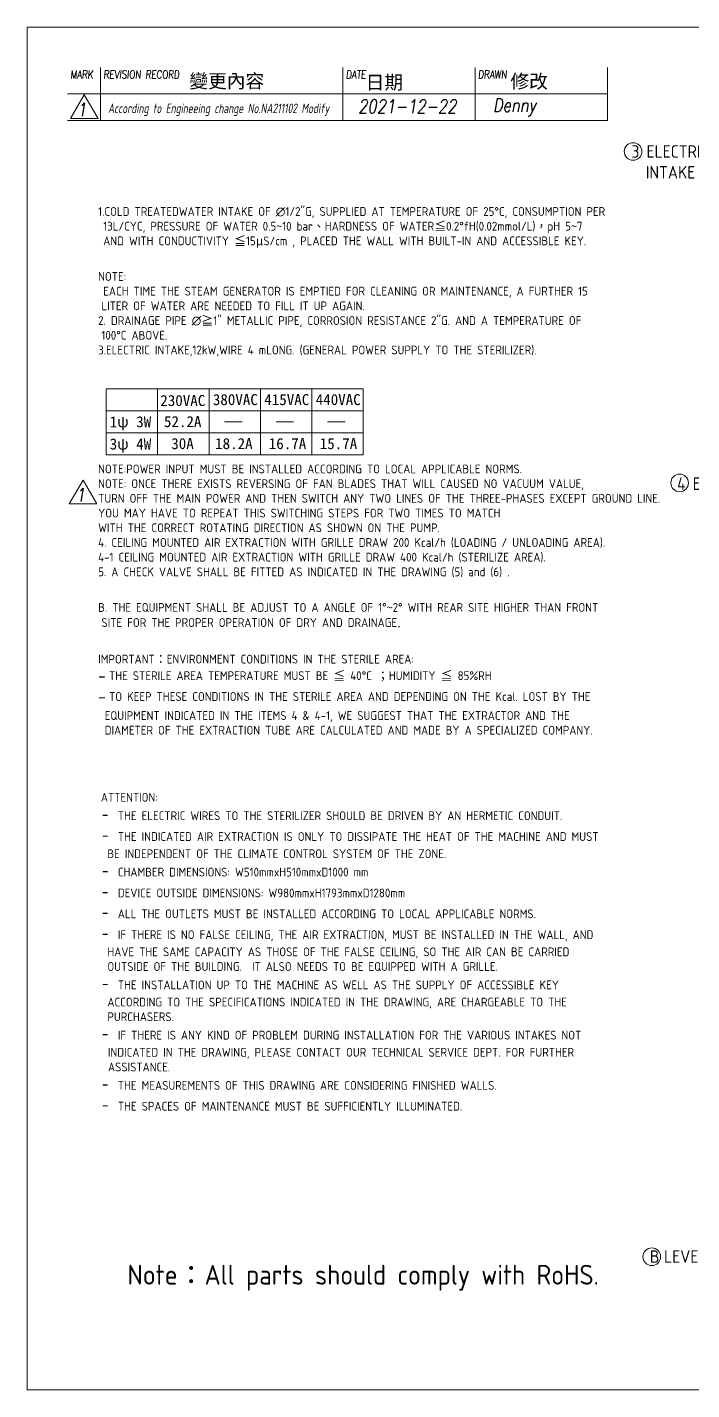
# Model space of a CAD drawing. Header units: millimetres. Extents: x -7990 to 28333, y -89 to 15902.
# Drawn here: x 15148 to 19671, y -89 to 9181 of the extents above; entities that cross this region are included whole.
import ezdxf

# ---------------------------------------------------------------- set-up
doc = ezdxf.new("R2010")
doc.units = ezdxf.units.MM
doc.header["$MEASUREMENT"] = 0
doc.layers.get('0').update_dxf_attribs({"lineweight": 25})
for name, color, linetype, lineweight in [('D', 3, 'Continuous', 13), ('F', 7, 'Continuous', 15), ('T', 4, 'Continuous', 15)]:
    doc.layers.add(name, color=color, linetype=linetype, lineweight=lineweight)
doc.styles.get("Standard").update_dxf_attribs({"font": 'KAIU.TTF'})
doc.styles.add('STU25', font='isocp2.shx')
doc.styles.add('Text', font='romans.shx', dxfattribs={"width": 0.8, "oblique": 10})

msp = doc.modelspace()

# ---------------------------------------------------------------- linework, layer by layer
at = {"layer": 'D'}
for p, q in [((15685.174, 6721.464), (15685.174, 6271.464)), ((15685.174, 6721.464), (17435.174, 6721.464)), ((16035.174, 6721.464), (16035.174, 6271.464)), ((16385.174, 6721.464), (16385.174, 6271.464)), ((16735.174, 6721.464), (16735.174, 6271.464)), ((17085.174, 6721.464), (17085.174, 6271.464)), ((17435.174, 6721.464), (17435.174, 6271.464)), ((15685.174, 6571.464), (17435.174, 6571.464)), ((15685.174, 6421.464), (17435.174, 6421.464)), ((15685.174, 6271.464), (17435.174, 6271.464))]:
    msp.add_line(p, q, dxfattribs=at)
at = {"layer": 'D', "color": 11}
for p, q in [((16491.449, 6496.464), (16611.131, 6496.464)), ((16841.449, 6496.464), (16961.131, 6496.464)), ((17191.449, 6496.464), (17311.131, 6496.464))]:
    msp.add_line(p, q, dxfattribs=at)
at = {"layer": 'D'}
for centre in [(19271.546, 8336.136), (19588.606, 6081.231), (19399.046, 816.636)]:
    msp.add_circle(centre, 60, dxfattribs=at)
at = {"layer": 'F', "color": 7}
for p, q in [((15646.714, 8907.393), (15646.714, 8547.393)), ((17296.864, 8547.393), (17296.864, 8907.393)), ((18196.864, 8547.393), (18196.864, 8907.393)), ((19096.864, 8547.393), (19096.864, 8907.393)), ((19096.864, 8727.393), (15421.714, 8727.393)), ((15421.714, 8547.393), (19096.864, 8547.393))]:
    msp.add_line(p, q, dxfattribs=at)
at = {"layer": 'F'}
msp.add_line((19096.864, 8907.393), (19096.864, 8547.393), dxfattribs=at)
at = {"layer": 'F', "color": 6}
msp.add_lwpolyline([(15147.693, 9181.415), (15147.693, -88.585), (28332.693, -88.585), (28332.693, 9181.415)], close=True, dxfattribs=at)
msp.add_lwpolyline([(15147.693, 9181.415), (15147.693, -88.585), (28332.693, -88.585), (28332.693, 9181.415)], close=True, dxfattribs=at)
at = {"layer": 'F', "color": 7}
for points in [[(15535.93, 8721.724), (15442.439, 8559.793), (15629.421, 8559.793)], [(15527.385, 6100.602), (15433.895, 5938.672), (15620.876, 5938.672)]]:
    msp.add_lwpolyline(points, close=True, dxfattribs=at)

# ---------------------------------------------------------------- texts
at = {"lineweight": -3}
for s, p in [('變更內容', (16251.048, 8768.609)), ('日期', (17451.21, 8759.709)), ('修改', (18436.688, 8766.829))]:
    msp.add_text(s, height=93.4085, dxfattribs=at).set_placement(p)
at = {"layer": 'D', "color": 11, "char_height": 85, "attachment_point": 1}
for s, insert in [('{\\Fisocp2.shx;\\C3;3 ELECTRIC\\P  INTAKE BOX}', (19261.007, 8378.727)), ('{\\Fisocp2.shx;\\C3;4 EXHAUST FAN MOTOR}', (19571.531, 6118.534))]:
    msp.add_mtext(s, dxfattribs=dict(at, insert=insert))
at = {"layer": 'D', "color": 11, "attachment_point": 1, "style": 'STU25'}
for s, insert, char_height in [('{\\A1;}\\P{\\A1;\\fArial|b0|i0|c0|p34;\\H0.77297x;}\\P{\\A1;\\Fisocp2.shx;\\H0.70487x;1.COLD TREATEDWATER INTAKE OF ∅1/2"G, SUPPLIED AT TEMPERATURE OF 25°C, CONSUMPTION PER }\\P{\\A1;\\Fisocp2.shx;\\H0.70487x; 13L/CYC, PRESSURE OF WATER 0.5}{\\A1;\\f細明體|b0|i0|c136|p49;\\H0.70487x;~}{\\A1;\\Fisocp2.shx;\\H0.70487x;10 bar}{\\A1;\\f標楷體|b0|i0|c136|p65;\\H0.70487x;、}{\\A1;\\Fisocp2.shx;\\H0.70487x;HARDNESS OF WATER}{\\A1;\\f標楷體|b0|i0|c136|p65;\\H0.70487x;≦}{\\A1;\\Fisocp2.shx;\\H0.70487x;0.2°fH(0.02mmol/L)}{\\A1;\\f標楷體|b0|i0|c136|p65;\\H0.70487x;，}{\\A1;\\Fisocp2.shx;\\H0.70487x;pH 5}{\\A1;\\f細明體|b0|i0|c136|p49;\\H0.70487x;~}{\\A1;\\Fisocp2.shx;\\H0.70487x;7}\\P{\\A1;\\Fisocp2.shx;\\H0.70487x; AND WITH CONDUCTIVITY }{\\A1;\\f標楷體|b0|i0|c136|p65;\\H0.70487x;≦}{\\A1;\\Fisocp2.shx;\\H0.70487x;15}{\\A1;\\f細明體|b0|i0|c136|p49;\\H0.70487x;μ}{\\A1;\\Fisocp2.shx;\\H0.70487x;S/cm , PLACED THE WALL WITH BUILT-IN AND ACCESSIBLE KEY.}\\P{\\A1;\\Fisocp2.shx;\\H0.70487x;}\\P{\\A1;\\Fisocp2.shx;\\H0.70487x;NOTE:}\\P{\\A1;\\Fisocp2.shx;\\H0.70487x; EACH TIME THE STEAM GENERATOR IS EMPTIED FOR CLEANING OR MAINTENANCE, A FURTHER 15 }\\P{\\A1;\\F???;\\H0.70487x; }{\\A1;\\Fisocp2.shx;\\H0.70487x;LITER OF WATER ARE NEEDED TO FILL IT UP AGAIN.}\\P{\\A1;\\Fisocp2.shx;\\H0.70487x;2. DRAINAGE PIPE ∅}{\\A1;\\f標楷體|b0|i0|c136|p65;\\H0.70487x;≧}{\\A1;\\Fisocp2.shx;\\H0.70487x;1" METALLIC PIPE, CORROSION RESISTANCE 2"G. AND A TEMPERATURE OF }\\P{\\A1;\\F???;\\H0.70487x; }{\\A1;\\Fisocp2.shx;\\H0.70487x;100°C ABOVE.}\\P{\\A1;\\Fisocp2.shx;\\H0.70487x;3.ELECTRIC INTAKE,12kW,WIRE 4 mLONG. (GENERAL POWER SUPPLY TO THE STERILIZER).}\\P{\\A1;\\Fisocp2.shx;\\H0.70487x;}\\P{\\A1;\\Fisocp2.shx;\\H0.70487x;}\\P{\\A1;\\Fisocp2.shx;\\H0.70487x;}\\P{\\A1;\\Fisocp2.shx;\\H0.70487x;}\\P{\\A1;\\Fisocp2.shx;\\H0.70487x;}\\P{\\A1;\\Fisocp2.shx;\\H0.70487x;NOTE:POWER INPUT MUST BE INSTALLED ACCORDING TO LOCAL APPLICABLE NORMS.}\\P{\\A1;\\H0.70487x;NOTE: ONCE THERE EXISTS REVERSING OF FAN BLADES THAT WILL CAUSED NO VACUUM VALUE, }\\P{\\A1;\\H0.70487x;TURN OFF THE MAIN POWER AND THEN SWITCH ANY TWO LINES OF THE THREE-PHASES EXCEPT GROUND LINE. }\\P{\\A1;\\H0.70487x;YOU MAY HAVE TO REPEAT THIS SWITCHING STEPS FOR TWO TIMES TO MATCH }\\P{\\A1;\\H0.70487x;WITH THE CORRECT ROTATING DIRECTION AS SHOWN ON THE PUMP.}{\\A1;\\H1.00000x; }\\P{\\A1;\\Fisocp2.shx;\\H0.70487x;4. CEILING MOUNTED AIR EXTRACTION WITH GRILLE DRAW 200 Kcal/h (LOADING / UNLOADING AREA).}\\P{\\A1;\\Fisocp2.shx;\\H0.70487x;4-1 CEILING MOUNTED AIR EXTRACTION WITH GRILLE DRAW 400 Kcal/h (STERILIZE AREA).}\\P{\\A1;\\Fisocp2.shx;\\H0.70487x;5. A CHECK VALVE SHALL BE FITTED AS INDICATED IN THE DRAWING (5) and (6) .}\\P{\\A1;\\Fisocp2.shx;\\H0.70487x;}\\P{\\A1;\\Fisocp2.shx;\\H0.70487x;B. THE EQUIPMENT SHALL BE ADJUST TO A ANGLE OF 1°}{\\A1;\\f細明體|b0|i0|c136|p49;\\H0.70487x;~}{\\A1;\\Fisocp2.shx;\\H0.70487x;2° WITH REAR SITE HIGHER THAN FRONT }\\P{\\A1;\\F???;\\H0.70487x; }{\\A1;\\Fisocp2.shx;\\H0.70487x;SITE FOR THE PROPER OPERATION OF DRY AND DRAINAGE}{\\A1;\\fArial|b0|i0|c0|p34;\\H0.77324x;.}\\P{\\A1;\\fArial|b0|i0|c0|p34;\\H0.77324x;}\\P{\\A1;\\Fisocp2.shx;\\H0.70512x;IMPORTANT}{\\A1;\\f標楷體|b0|i0|c136|p65;\\H0.70512x;：}{\\A1;\\Fisocp2.shx;\\H0.70512x;ENVIRONMENT CONDITIONS IN THE STERILE AREA:}\\P{\\A1;\\Fisocp2.shx;\\H1.00000x;-}{\\A1;\\F???;\\H0.70420x; }{\\A1;\\Fisocp2.shx;\\H0.70420x;THE STERILE AREA TEMPERATURE MUST BE }{\\A1;\\f標楷體|b0|i0|c136|p65;\\H0.70420x;≦}{\\A1;\\Fisocp2.shx;\\H0.70420x; 40°C }{\\A1;\\f標楷體|b0|i0|c136|p65;\\H0.70420x;；}{\\A1;\\Fisocp2.shx;\\H0.70420x;HUMIDITY }{\\A1;\\f標楷體|b0|i0|c136|p65;\\H0.70420x;≦}{\\A1;\\Fisocp2.shx;\\H0.70420x; 85%RH}\\P{\\A1;\\Fisocp2.shx;\\H1.00000x;-}{\\A1;\\F???;\\H0.70420x; }{\\A1;\\Fisocp2.shx;\\H0.70420x;TO KEEP THESE CONDITIONS IN THE STERILE AREA AND DEPENDING ON THE Kcal. LOST BY THE }\\P{\\A1;\\F???;\\H0.70420x;  }{\\A1;\\Fisocp2.shx;\\H0.70420x;EQUIPMENT INDICATED IN THE ITEMS 4 & 4-1, WE SUGGEST THAT THE EXTRACTOR AND THE }\\P{\\A1;\\F???;\\H0.70420x;  }{\\A1;\\Fisocp2.shx;\\H0.70420x;DIAMETER OF THE EXTRACTION TUBE ARE CALCULATED AND MADE BY A SPECIALIZED COMPANY.}', (15630.436, 8241.727), 85.129463), ('{\\f標楷體|b0|i0|c136|p65;230VAC}', (16053.417, 6679.513), 75), ('{\\f標楷體|b0|i0|c136|p65;380VAC}', (16411.301, 6685.699), 75), ('{\\f標楷體|b0|i0|c136|p65;415VAC}', (16761.301, 6685.699), 75), ('{\\f標楷體|b0|i0|c136|p65;440VAC}', (17111.301, 6685.699), 75), ('{\\f標楷體|b0|i0|c136|p65;1ψ 3W}', (15708.982, 6534.547), 75), ('{\\f標楷體|b0|i0|c136|p65;52.2A}', (16078.36, 6536.144), 75), ('{\\f標楷體|b0|i0|c136|p65;3ψ 4W}', (15708.982, 6383.475), 75), ('{\\f標楷體|b0|i0|c136|p65;30A}', (16128.358, 6386.144), 75), ('{\\f標楷體|b0|i0|c136|p65;18.2A}', (16426.673, 6386.144), 75), ('{\\f標楷體|b0|i0|c136|p65;16.7A}', (16791.836, 6386.144), 75), ('{\\f標楷體|b0|i0|c136|p65;15.7A}', (17138.967, 6386.144), 75), ('\\PATTENTION:\\P{\\f標楷體|b0|i0|c136|p65;\\H1.42x;- }THE ELECTRIC WIRES TO THE STERILIZER SHOULD BE DRIVEN BY AN HERMETIC CONDUIT.  \\P{\\f標楷體|b0|i0|c136|p65;\\H1.42x;- }THE INDICATED AIR EXTRACTION IS ONLY TO DISSIPATE THE HEAT OF THE MACHINE AND MUST \\P{\\f???|b0|i0|c0|p65;  }BE INDEPENDENT OF THE CLIMATE CONTROL SYSTEM OF THE ZONE.\\P{\\f標楷體|b0|i0|c136|p65;\\H1.42x;- }CHAMBER DIMENSIONS: W510mmxH510mmxD1000 mm\\P{\\f標楷體|b0|i0|c136|p65;\\H1.42x;- }DEVICE OUTSIDE DIMENSIONS: W980mmxH1793mmxD1280mm\\P{\\f標楷體|b0|i0|c136|p65;\\H1.42x;- }ALL THE OUTLETS MUST BE INSTALLED ACCORDING TO LOCAL APPLICABLE NORMS.\\P{\\f標楷體|b0|i0|c136|p65;\\H1.42x;- }IF THERE IS NO FALSE CEILING, THE AIR EXTRACTION, MUST BE INSTALLED IN THE WALL, AND \\P{\\f???|b0|i0|c0|p65;  }HAVE THE SAME CAPACITY AS THOSE OF THE FALSE CEILING, SO THE AIR CAN BE CARRIED \\P{\\f???|b0|i0|c0|p65;  }OUTSIDE OF THE BUILDING.  IT ALSO NEEDS TO BE EQUIPPED WITH A GRILLE.\\P{\\f標楷體|b0|i0|c136|p65;\\H1.42x;- }THE INSTALLATION UP TO THE MACHINE AS WELL AS THE SUPPLY OF ACCESSIBLE KEY \\P{\\f???|b0|i0|c0|p65;  }ACCORDING TO THE SPECIFICATIONS INDICATED IN THE DRAWING, ARE CHARGEABLE TO THE \\P{\\f???|b0|i0|c0|p65;  }PURCHASERS.{\\fArial|b0|i0|c0|p34;\\H1.087x; \\P\\f標楷體|b0|i0|c136|p65;\\H1.306x;- }IF THERE IS ANY KIND OF PROBLEM DURING INSTALLATION FOR THE VARIOUS INTAKES NOT \\P{\\f???|b0|i0|c0|p65;\\H1.087x;  }INDICATED IN THE DRAWING, PLEASE CONTACT OUR TECHNICAL SERVICE DEPT. FOR FURTHER \\P{\\f???|b0|i0|c0|p65;\\H1.087x;  }ASSISTANCE.\\P{\\f標楷體|b0|i0|c136|p65;\\H1.42x;- }THE MEASUREMENTS OF THIS DRAWING ARE CONSIDERING FINISHED WALLS.\\P{\\f標楷體|b0|i0|c136|p65;\\H1.42x;- }THE SPACES OF MAINTENANCE MUST BE SUFFICIENTLY ILLUMINATED.', (15648.646, 4072.159), 59.952484)]:
    msp.add_mtext(s, dxfattribs=dict(at, insert=insert, char_height=char_height))
at = {"layer": 'D', "insert": (19386.214, 860.176), "char_height": 85, "attachment_point": 1}
msp.add_mtext('{\\Fisocp2.shx;\\C3;B\\f???|b0|i0|c0|p65; \\Fisocp2.shx;LEVEL ADJUSTER}', dxfattribs=at)
at = {"layer": 'D', "color": 0, "insert": (15829.736, 761.478), "char_height": 135.00867, "attachment_point": 1, "style": 'STU25'}
msp.add_mtext('Note{\\f標楷體|b0|i0|c136|p65;：}All parts should comply with RoHS.', dxfattribs=at)
at = {"layer": 'F', "color": 1, "lineweight": 15, "style": 'Text', "oblique": 5, "width": 0.8}
for s, p in [('MARK', (15441.616, 8833.093)), ('REVISION RECORD', (15666.616, 8833.093)), ('DATE', (17316.766, 8833.093)), ('DRAWN', (18216.766, 8833.093))]:
    msp.add_text(s, height=54, dxfattribs=at).set_placement(p)
at = {"layer": 'T', "lineweight": 20, "style": 'Text', "oblique": 10, "width": 0.8}
for s, height, p in [('1', 90, (15486.993, 8576.266)), ('2021-12-22', 92, (17400.194, 8597.366)), ('Denny', 92, (18317.12, 8605.629)), ('1', 90, (15478.448, 5955.145))]:
    msp.add_text(s, height=height, dxfattribs=at).set_placement(p)
at = {"layer": 'T', "linetype": 'Continuous', "lineweight": 20, "insert": (15696.984, 8662.117), "char_height": 65, "attachment_point": 1, "style": 'Text'}
msp.add_mtext('{\\Fisocp2.shx|c136;According to Engineeing change No.NA211102 Modify}', dxfattribs=at)

doc.saveas('drawing.dxf')
